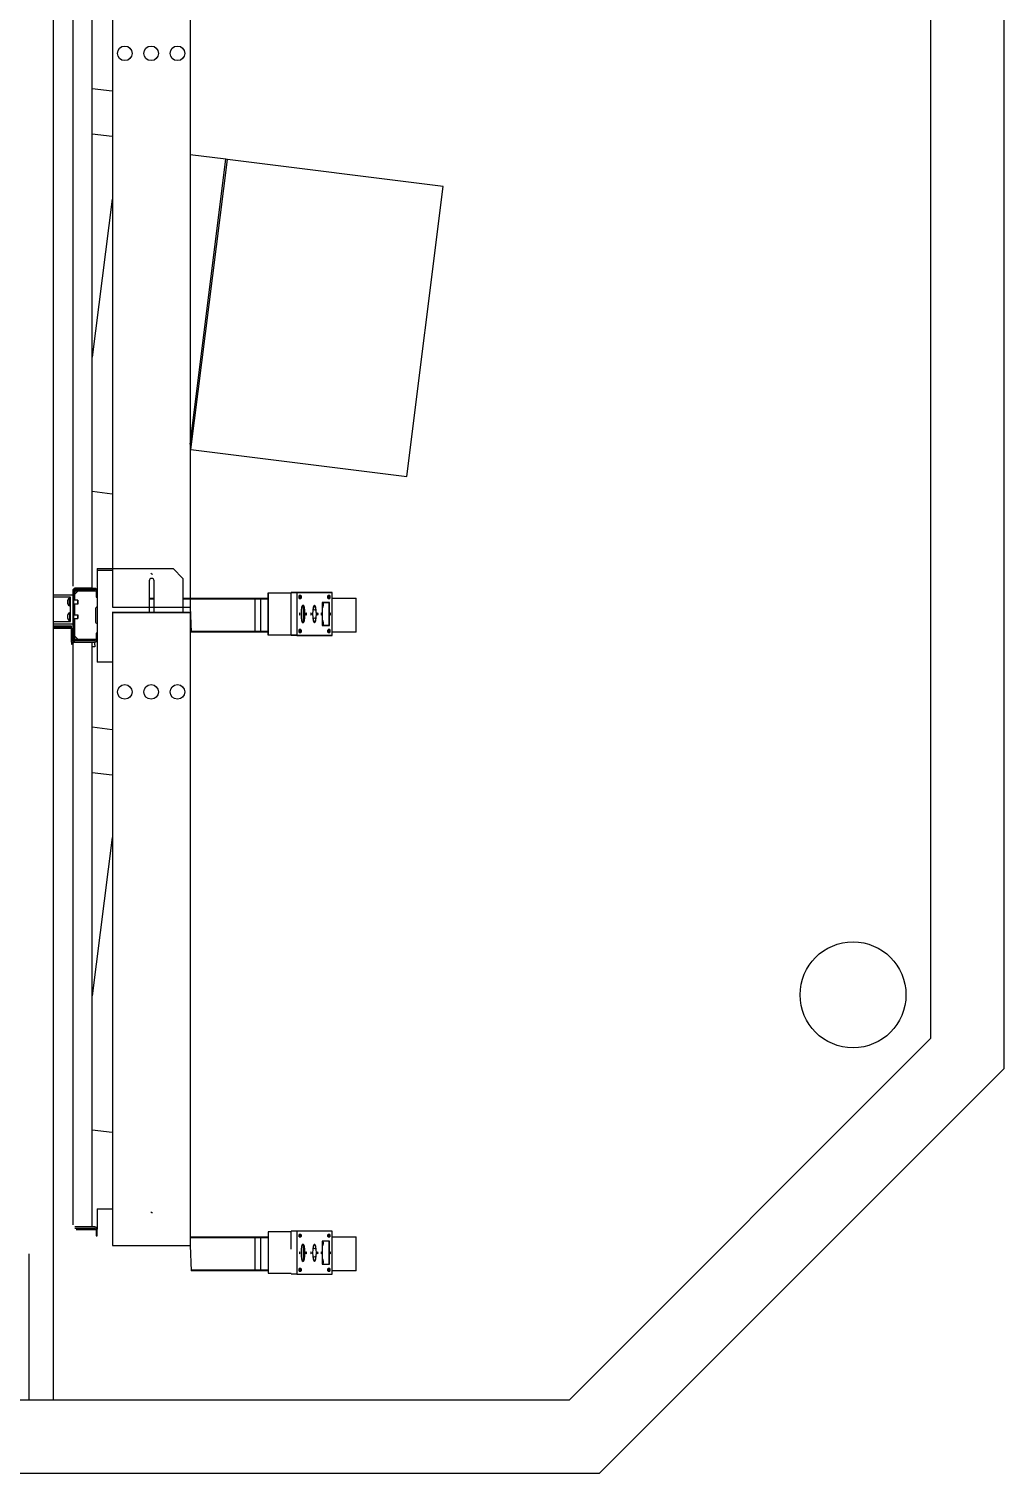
# Model space of a CAD drawing. Extents: x -22 to 17.7, y 1.4 to 35.6.
# Drawn here: x 5.367 to 7.367, y 2.067 to 5.03 of the extents above; entities that cross this region are included whole.
import ezdxf

# ---------------------------------------------------------------- set-up
doc = ezdxf.new("R2010")
doc.units = 0
doc.header["$LTSCALE"] = 0.02
doc.layers.add('ARCOND_BASE', color=7, linetype='CONTINUOUS')
doc.layers.add('PAREDES', color=7, linetype='CONTINUOUS')

msp = doc.modelspace()

# ---------------------------------------------------------------- linework, layer by layer
at = {"layer": 'ARCOND_BASE'}
for p, q in [((7.2174, 2.9591), (7.2174, 7.4996)), ((7.3674, 2.8969), (7.3674, 7.4996)), ((5.4174, 5.1371), (5.4174, 3.827)), ((5.539, 5.1419), (5.539, 3.8437)), ((5.6981, 5.1428), (5.6981, 3.8437)), ((5.4574, 5.0776), (5.4574, 3.8865)), ((5.4974, 3.887), (5.4974, 5.0771)), ((5.4974, 4.908), (5.5381, 4.9029)), ((5.5381, 4.809), (5.4974, 4.8141)), ((5.7714, 4.7626), (5.6981, 4.7718)), ((5.6981, 4.1781), (5.7714, 4.7626)), ((5.6997, 4.1669), (5.7744, 4.7623)), ((5.7744, 4.7623), (5.7714, 4.7626)), ((6.2169, 4.7067), (5.7744, 4.7623)), ((6.1422, 4.1114), (6.2169, 4.7067)), ((5.5381, 4.6807), (5.4974, 4.3563)), ((5.6981, 4.1671), (5.6997, 4.1669)), ((5.6997, 4.1669), (6.1422, 4.1114)), ((5.4974, 4.0814), (5.5381, 4.0763)), ((5.5074, 3.9226), (5.6631, 3.9226)), ((5.5074, 3.9226), (5.5074, 3.7306)), ((5.5074, 3.9195), (5.5381, 3.9195)), ((5.5074, 3.9195), (5.5074, 3.8775)), ((5.6831, 3.9026), (5.6631, 3.9226)), ((5.4974, 3.8825), (5.4619, 3.8825)), ((5.5029, 3.882), (5.4619, 3.882)), ((5.5029, 3.882), (5.4619, 3.882)), ((5.4974, 3.8825), (5.4974, 3.887)), ((5.5074, 3.882), (5.5074, 3.8775)), ((5.5074, 3.882), (5.5074, 3.882)), ((5.6142, 3.8976), (5.6142, 3.8328)), ((5.6242, 3.8328), (5.6242, 3.8976)), ((5.6831, 3.9026), (5.6831, 3.8328)), ((5.4174, 3.869), (5.4574, 3.869)), ((5.4524, 3.864), (5.4174, 3.864)), ((5.4504, 3.846), (5.4504, 3.862)), ((5.4524, 3.862), (5.4504, 3.862)), ((5.4524, 3.814), (5.4524, 3.864)), ((5.4574, 3.8775), (5.4574, 3.7765)), ((5.4596, 3.7765), (5.4596, 3.8775)), ((5.4674, 3.858), (5.4596, 3.858)), ((5.4619, 3.8798), (5.5029, 3.8798)), ((5.4619, 3.8798), (5.5029, 3.8798)), ((5.4679, 3.8763), (5.4619, 3.8703)), ((5.4619, 3.858), (5.4619, 3.8745)), ((5.4996, 3.879), (5.4641, 3.879)), ((5.4996, 3.879), (5.4641, 3.879)), ((5.4641, 3.8768), (5.4996, 3.8768)), ((5.4641, 3.8768), (5.4996, 3.8768)), ((5.4674, 3.85), (5.4674, 3.858)), ((5.4674, 3.858), (5.4674, 3.85)), ((5.4674, 3.858), (5.4674, 3.858)), ((5.5051, 3.8763), (5.4679, 3.8763)), ((5.5051, 3.8763), (5.4679, 3.8763)), ((5.4996, 3.8768), (5.4996, 3.879)), ((5.4996, 3.8768), (5.4996, 3.879)), ((5.5051, 3.8775), (5.5051, 3.864)), ((5.5051, 3.8775), (5.5051, 3.864)), ((5.5051, 3.864), (5.5074, 3.864)), ((5.5051, 3.864), (5.5074, 3.864)), ((5.5074, 3.864), (5.5074, 3.8775)), ((5.5074, 3.864), (5.5074, 3.8775)), ((5.5074, 3.864), (5.5074, 3.79)), ((5.6142, 3.862), (5.6242, 3.862)), ((5.6242, 3.8598), (5.6142, 3.8598)), ((5.6831, 3.862), (5.8577, 3.862)), ((5.8577, 3.8598), (5.6831, 3.8598)), ((5.6981, 3.862), (5.8578, 3.862)), ((5.8578, 3.8598), (5.6981, 3.8598)), ((5.8315, 3.7943), (5.8315, 3.8598)), ((5.8315, 3.7943), (5.8315, 3.8598)), ((5.8424, 3.8598), (5.8424, 3.7943)), ((5.8424, 3.8598), (5.8424, 3.7943)), ((5.9049, 3.872), (5.8577, 3.872)), ((5.8577, 3.872), (5.8577, 3.787)), ((5.9049, 3.872), (5.8578, 3.872)), ((5.8578, 3.872), (5.8578, 3.787)), ((5.9166, 3.8739), (5.9049, 3.8739)), ((5.9049, 3.7859), (5.9049, 3.8739)), ((5.9166, 3.8731), (5.9049, 3.8731)), ((5.9049, 3.8362), (5.9049, 3.8731)), ((5.9166, 3.8739), (5.9166, 3.7859)), ((5.9895, 3.8739), (5.9166, 3.8739)), ((5.9166, 3.8731), (5.9166, 3.7851)), ((5.9895, 3.8731), (5.9166, 3.8731)), ((5.9253, 3.8674), (5.9219, 3.8674)), ((5.9253, 3.8666), (5.9219, 3.8666)), ((5.9219, 3.8624), (5.9253, 3.8624)), ((5.9219, 3.8616), (5.9253, 3.8616)), ((5.9836, 3.8534), (5.9688, 3.8534)), ((5.9688, 3.8534), (5.9688, 3.8064)), ((5.9688, 3.8526), (5.9688, 3.8056)), ((5.9837, 3.8526), (5.9688, 3.8526)), ((5.9842, 3.8674), (5.9808, 3.8674)), ((5.9842, 3.8666), (5.9808, 3.8666)), ((5.9808, 3.8624), (5.9842, 3.8624)), ((5.9808, 3.8616), (5.9842, 3.8616)), ((5.9828, 3.8534), (5.9828, 3.8064)), ((5.9828, 3.8526), (5.9828, 3.8056)), ((5.9836, 3.8064), (5.9836, 3.8534)), ((5.9837, 3.8056), (5.9837, 3.8526)), ((5.9895, 3.7859), (5.9895, 3.8739)), ((5.9895, 3.7851), (5.9895, 3.8731)), ((5.9895, 3.862), (6.0384, 3.862)), ((5.9895, 3.862), (6.0384, 3.862)), ((6.0384, 3.792), (6.0384, 3.862)), ((6.0384, 3.792), (6.0384, 3.862)), ((5.4174, 3.827), (5.4174, 2.5169)), ((5.4524, 3.846), (5.4504, 3.846)), ((5.4504, 3.832), (5.4504, 3.816)), ((5.4504, 3.832), (5.4524, 3.832)), ((5.4674, 3.85), (5.4596, 3.85)), ((5.4596, 3.828), (5.4674, 3.828)), ((5.4619, 3.828), (5.4619, 3.85)), ((5.4674, 3.85), (5.4674, 3.85)), ((5.4674, 3.82), (5.4674, 3.828)), ((5.4674, 3.828), (5.4674, 3.82)), ((5.4674, 3.828), (5.4674, 3.828)), ((5.5039, 3.8395), (5.5039, 3.8145)), ((5.6981, 3.8328), (5.5381, 3.8328)), ((5.539, 3.8437), (5.6981, 3.8437)), ((5.539, 3.8319), (5.539, 2.5337)), ((5.6972, 3.8319), (5.539, 3.8319)), ((5.6981, 3.8437), (5.7001, 3.792)), ((5.6981, 3.8328), (5.6981, 2.5337)), ((5.9306, 3.8142), (5.9306, 3.8457)), ((5.9306, 3.8134), (5.9306, 3.8449)), ((5.4174, 3.814), (5.4524, 3.814)), ((5.4574, 3.809), (5.4174, 3.809)), ((5.4549, 3.8049), (5.4174, 3.8049)), ((5.4174, 3.8034), (5.4549, 3.8034)), ((5.4174, 3.8003), (5.4544, 3.8003)), ((5.4504, 3.816), (5.4524, 3.816)), ((5.4544, 3.8003), (5.4544, 3.7675)), ((5.4549, 3.8034), (5.4549, 3.8049)), ((5.4549, 3.772), (5.4549, 3.8034)), ((5.4596, 3.82), (5.4674, 3.82)), ((5.4619, 3.7795), (5.4619, 3.82)), ((5.4674, 3.82), (5.4674, 3.82)), ((5.6981, 3.7943), (5.8577, 3.7943)), ((5.7001, 3.7943), (5.8578, 3.7943)), ((5.9253, 3.7974), (5.9219, 3.7974)), ((5.9253, 3.7966), (5.9219, 3.7966)), ((5.9688, 3.8064), (5.9836, 3.8064)), ((5.9688, 3.8056), (5.9837, 3.8056)), ((5.9842, 3.7974), (5.9808, 3.7974)), ((5.9842, 3.7966), (5.9808, 3.7966)), ((5.4544, 3.772), (5.4619, 3.772)), ((5.4544, 3.7675), (5.4556, 3.7675)), ((5.4574, 3.7675), (5.4556, 3.7675)), ((5.4574, 3.7675), (5.4574, 2.5764)), ((5.4619, 3.7838), (5.4679, 3.7778)), ((5.5029, 3.7743), (5.4619, 3.7743)), ((5.4619, 3.772), (5.5029, 3.772)), ((5.4619, 3.7715), (5.4974, 3.7715)), ((5.4996, 3.7773), (5.4641, 3.7773)), ((5.4641, 3.775), (5.4996, 3.775)), ((5.4679, 3.7778), (5.5051, 3.7778)), ((5.4974, 3.767), (5.4974, 3.7715)), ((5.4974, 2.5769), (5.4974, 3.767)), ((5.4996, 3.775), (5.4996, 3.7773)), ((5.5029, 3.766), (5.5029, 3.772)), ((5.5029, 3.766), (5.5029, 3.762)), ((5.5074, 3.79), (5.5051, 3.79)), ((5.5051, 3.79), (5.5051, 3.7765)), ((5.5074, 3.7765), (5.5074, 3.79)), ((5.5074, 3.7765), (5.5074, 3.772)), ((5.5074, 3.772), (5.5074, 3.772)), ((5.8577, 3.792), (5.6981, 3.792)), ((5.8578, 3.792), (5.7001, 3.792)), ((5.8577, 3.787), (5.9049, 3.787)), ((5.8578, 3.787), (5.9049, 3.787)), ((5.9166, 3.7859), (5.9049, 3.7859)), ((5.9166, 3.7851), (5.9049, 3.7851)), ((5.9166, 3.7859), (5.9895, 3.7859)), ((5.9166, 3.7851), (5.9895, 3.7851)), ((5.9219, 3.7924), (5.9253, 3.7924)), ((5.9219, 3.7916), (5.9253, 3.7916)), ((5.9808, 3.7924), (5.9842, 3.7924)), ((5.9808, 3.7916), (5.9842, 3.7916)), ((6.0384, 3.792), (5.9895, 3.792)), ((6.0384, 3.792), (5.9895, 3.792)), ((5.5029, 3.762), (5.4974, 3.762)), ((5.5381, 3.7306), (5.5074, 3.7306)), ((5.4974, 3.5979), (5.5381, 3.5928)), ((5.5381, 3.4989), (5.4974, 3.504)), ((5.5381, 3.3707), (5.4974, 3.0462)), ((6.4752, 2.2169), (7.2174, 2.9591)), ((6.5374, 2.0669), (7.3674, 2.8969)), ((5.6981, 2.857), (5.6997, 2.8568)), ((5.4974, 2.7713), (5.5381, 2.7662)), ((5.5074, 2.6094), (5.5381, 2.6094)), ((5.5074, 2.6094), (5.5074, 2.5674)), ((5.4974, 2.5724), (5.4619, 2.5724)), ((5.5029, 2.5719), (5.4619, 2.5719)), ((5.4619, 2.5697), (5.5029, 2.5697)), ((5.4996, 2.5689), (5.4641, 2.5689)), ((5.4641, 2.5667), (5.4996, 2.5667)), ((5.5051, 2.5662), (5.4679, 2.5662)), ((5.4974, 2.5724), (5.4974, 2.5769)), ((5.4996, 2.5667), (5.4996, 2.5689)), ((5.5051, 2.5674), (5.5051, 2.5539)), ((5.5051, 2.5539), (5.5074, 2.5539)), ((5.5074, 2.5539), (5.5074, 2.5674)), ((5.6981, 2.5519), (5.8578, 2.5519)), ((5.8578, 2.5497), (5.6981, 2.5497)), ((5.8315, 2.4842), (5.8315, 2.5497)), ((5.8424, 2.5497), (5.8424, 2.4842)), ((5.9049, 2.5619), (5.8578, 2.5619)), ((5.8578, 2.5619), (5.8578, 2.4769)), ((5.9166, 2.563), (5.9049, 2.563)), ((5.9049, 2.5261), (5.9049, 2.563)), ((5.9166, 2.563), (5.9166, 2.475)), ((5.9895, 2.563), (5.9166, 2.563)), ((5.9253, 2.5565), (5.9219, 2.5565)), ((5.9219, 2.5515), (5.9253, 2.5515)), ((5.9842, 2.5565), (5.9808, 2.5565)), ((5.9808, 2.5515), (5.9842, 2.5515)), ((5.9895, 2.475), (5.9895, 2.563)), ((5.9895, 2.5519), (6.0384, 2.5519)), ((6.0384, 2.4819), (6.0384, 2.5519)), ((5.539, 2.5337), (5.6981, 2.5337)), ((5.6981, 2.5337), (5.7001, 2.4819)), ((5.9306, 2.5033), (5.9306, 2.5348)), ((5.9688, 2.5425), (5.9688, 2.4955)), ((5.9837, 2.5425), (5.9688, 2.5425)), ((5.9828, 2.5425), (5.9828, 2.4955)), ((5.9837, 2.4955), (5.9837, 2.5425)), ((5.9688, 2.4955), (5.9837, 2.4955)), ((5.7001, 2.4842), (5.8578, 2.4842)), ((5.8578, 2.4819), (5.7001, 2.4819)), ((5.8578, 2.4769), (5.9049, 2.4769)), ((5.9166, 2.475), (5.9049, 2.475)), ((5.9166, 2.475), (5.9895, 2.475)), ((5.9253, 2.4865), (5.9219, 2.4865)), ((5.9219, 2.4815), (5.9253, 2.4815)), ((5.9842, 2.4865), (5.9808, 2.4865)), ((5.9808, 2.4815), (5.9842, 2.4815)), ((6.0384, 2.4819), (5.9895, 2.4819)), ((5.9274, 2.2169), (3.2123, 2.2169)), ((3.2123, 2.0669), (5.9274, 2.0669))]:
    msp.add_line(p, q, dxfattribs=at)
for centre, radius in [((5.5641, 4.9798), 0.015), ((5.6181, 4.9798), 0.015), ((5.6721, 4.9798), 0.015), ((5.5641, 3.6698), 0.015), ((5.6181, 3.6698), 0.015), ((5.6721, 3.6698), 0.015), ((7.0575, 3.0482), 0.1086)]:
    msp.add_circle(centre, radius, dxfattribs=at)
for centre, radius, start, end in [((5.621, 3.9169), 0.0055, 225.5774, 270), ((5.4619, 3.8775), 0.0045, 90, 180), ((5.5029, 3.8775), 0.0045, 0, 90), ((5.5029, 3.8775), 0.0045, 0, 90), ((5.6192, 3.8976), 0.005, 0, 180), ((5.4564, 3.854), 0.01, 126.8699, 233.1301), ((5.4619, 3.8775), 0.00225, 90, 180), ((5.4641, 3.8745), 0.0045, 90, 180), ((5.4641, 3.8745), 0.00225, 90, 180), ((5.5029, 3.8775), 0.00225, 0, 90), ((5.5029, 3.8775), 0.00225, 0, 90), ((5.4564, 3.824), 0.01, 126.8699, 233.1301), ((5.5089, 3.8395), 0.005, 107.4576, 180), ((5.5089, 3.8145), 0.005, 180, 252.5424), ((5.4619, 3.7765), 0.0045, 180, 270), ((5.4619, 3.767), 0.0045, 90, 180), ((5.4641, 3.7795), 0.0045, 180, 270), ((5.4619, 3.7765), 0.00225, 180, 270), ((5.4641, 3.7795), 0.00225, 180, 270), ((5.5029, 3.7765), 0.0045, 270, 0), ((5.5029, 3.7765), 0.00225, 270, 0), ((5.621, 2.6068), 0.0055, 225.5774, 270), ((5.5029, 2.5674), 0.0045, 0, 90), ((5.5029, 2.5674), 0.00225, 0, 90)]:
    msp.add_arc(centre, radius, start, end, dxfattribs=at)
at = {"layer": 'ARCOND_BASE', "extrusion": (-2.11873e-45, -7.88861e-31, -1)}
for centre, major_axis in [((5.9219, 3.8649), (0, 0.0025)), ((5.9244, 3.8649), (0, -0.0025)), ((5.9253, 3.8649), (0, -0.0025)), ((5.9808, 3.8649), (0, 0.0025)), ((5.9833, 3.8649), (0, -0.0025)), ((5.9842, 3.8649), (0, -0.0025)), ((5.9219, 3.7949), (0, 0.0025)), ((5.9244, 3.7949), (0, -0.0025)), ((5.9253, 3.7949), (0, -0.0025)), ((5.9808, 3.7949), (0, 0.0025)), ((5.9833, 3.7949), (0, -0.0025)), ((5.9842, 3.7949), (0, -0.0025))]:
    msp.add_ellipse(centre, major_axis=major_axis, ratio=0.224951, start_param=3.141593, end_param=6.283185, dxfattribs=at)
at = {"layer": 'ARCOND_BASE', "extrusion": (-2.16252e-45, -7.88861e-31, -1)}
for centre, major_axis in [((5.9219, 3.8641), (0, 0.0025)), ((5.9244, 3.8641), (0, -0.0025)), ((5.9253, 3.8641), (0, -0.0025)), ((5.9808, 3.8641), (0, 0.0025)), ((5.9833, 3.8641), (0, -0.0025)), ((5.9842, 3.8641), (0, -0.0025)), ((5.9219, 3.7941), (0, 0.0025)), ((5.9244, 3.7941), (0, -0.0025)), ((5.9253, 3.7941), (0, -0.0025)), ((5.9808, 3.7941), (0, 0.0025)), ((5.9833, 3.7941), (0, -0.0025)), ((5.9842, 3.7941), (0, -0.0025)), ((5.9219, 2.554), (0, 0.0025)), ((5.9244, 2.554), (0, -0.0025)), ((5.9253, 2.554), (0, -0.0025)), ((5.9808, 2.554), (0, 0.0025)), ((5.9833, 2.554), (0, -0.0025)), ((5.9842, 2.554), (0, -0.0025)), ((5.9219, 2.484), (0, 0.0025)), ((5.9244, 2.484), (0, -0.0025)), ((5.9253, 2.484), (0, -0.0025)), ((5.9808, 2.484), (0, 0.0025)), ((5.9833, 2.484), (0, -0.0025)), ((5.9842, 2.484), (0, -0.0025))]:
    msp.add_ellipse(centre, major_axis=major_axis, ratio=0.224951, start_param=3.141593, end_param=6.283185, dxfattribs=at)
at = {"layer": 'ARCOND_BASE', "extrusion": (-5.71555e-44, -1.18329e-30, -1)}
for centre in [(5.9227, 3.8645), (5.9227, 3.8645), (5.9817, 3.8645), (5.9817, 3.8645), (5.9227, 3.7945), (5.9227, 3.7945), (5.9817, 3.7945), (5.9817, 3.7945), (5.9227, 2.5544), (5.9817, 2.5544), (5.9227, 2.4844), (5.9817, 2.4844)]:
    msp.add_ellipse(centre, major_axis=(0, -0.00165), ratio=0.224951, start_param=3.141593, end_param=9.424778, dxfattribs=at)
at = {"layer": 'ARCOND_BASE', "extrusion": (-5.7139e-44, -1.18329e-30, -1)}
for centre, start_param, end_param in [((5.9587, 3.849), 4.352704, 5.304046), ((5.9587, 3.849), 4.420269, 5.304046), ((5.9587, 3.849), 0.229969, 0.820844), ((5.9587, 3.849), 0.236922, 0.807005), ((5.9587, 3.81), 2.320749, 2.911624), ((5.9587, 3.81), 2.334587, 2.90467), ((5.9587, 3.81), 4.120732, 5.004509), ((5.9587, 3.81), 4.120732, 5.072074), ((5.9587, 2.5389), 0.236922, 0.807005), ((5.9587, 2.5389), 4.420269, 5.304046), ((5.9587, 2.4999), 2.320749, 2.911624), ((5.9587, 2.4999), 4.120732, 5.072074)]:
    msp.add_ellipse(centre, major_axis=(0, -0.0125), ratio=0.97437, start_param=start_param, end_param=end_param, dxfattribs=at)
at = {"layer": 'ARCOND_BASE', "extrusion": (-3.1781e-45, -1.18329e-30, -1)}
for centre in [(5.9227, 3.8299), (5.9364, 3.8299), (5.9462, 3.8299), (5.9599, 3.8299), (5.967, 3.8299), (5.9855, 3.8299)]:
    msp.add_ellipse(centre, major_axis=(0, -0.002), ratio=0.224951, start_param=3.141593, end_param=9.424778, dxfattribs=at)
at = {"layer": 'ARCOND_BASE', "extrusion": (-3.22736e-45, -1.18329e-30, -1)}
for centre in [(5.9227, 3.8291), (5.9364, 3.8291), (5.9462, 3.8291), (5.9599, 3.8291), (5.967, 3.8291), (5.9855, 3.8291), (5.9227, 2.519), (5.9364, 2.519), (5.9462, 2.519), (5.9599, 2.519), (5.967, 2.519), (5.9855, 2.519)]:
    msp.add_ellipse(centre, major_axis=(0, -0.002), ratio=0.224951, start_param=3.141593, end_param=9.424778, dxfattribs=at)
at = {"layer": 'ARCOND_BASE', "extrusion": (-1.05937e-45, -3.9443e-31, -1)}
for centre, start_param, end_param in [((5.9295, 3.8299), 3.141593, 9.424778), ((5.9287, 3.8299), 3.250092, 4.712389), ((5.9287, 3.8299), 4.712389, 6.174686), ((5.9531, 3.8299), 3.141593, 9.424778), ((5.9522, 3.8299), 3.250092, 4.712389), ((5.9522, 3.8299), 4.712389, 6.174686)]:
    msp.add_ellipse(centre, major_axis=(0, -0.018), ratio=0.224951, start_param=start_param, end_param=end_param, dxfattribs=at)
at = {"layer": 'ARCOND_BASE', "extrusion": (-2.15158e-45, -7.88861e-31, -1)}
for centre, start_param, end_param in [((5.9296, 3.8291), 3.141593, 9.424778), ((5.9287, 3.8291), 3.250092, 4.712389), ((5.9287, 3.8291), 4.712389, 6.174686), ((5.9531, 3.8291), 3.141593, 9.424778), ((5.9522, 3.8291), 3.250092, 4.712389), ((5.9522, 3.8291), 4.712389, 6.174686), ((5.9296, 2.519), 3.141593, 9.424778), ((5.9287, 2.519), 3.250092, 4.712389), ((5.9287, 2.519), 4.712389, 6.174686), ((5.9531, 2.519), 3.141593, 9.424778), ((5.9522, 2.519), 3.250092, 4.712389), ((5.9522, 2.519), 4.712389, 6.174686)]:
    msp.add_ellipse(centre, major_axis=(0, -0.018), ratio=0.224951, start_param=start_param, end_param=end_param, dxfattribs=at)
at = {"layer": 'PAREDES'}
for p, q in [((5.3674, 2.5169), (5.3674, 2.2169)), ((5.4174, 2.5169), (5.4174, 2.2169)), ((6.4752, 2.2169), (5.9274, 2.2169)), ((5.9274, 2.0669), (6.5374, 2.0669))]:
    msp.add_line(p, q, dxfattribs=at)

doc.saveas('drawing.dxf')
